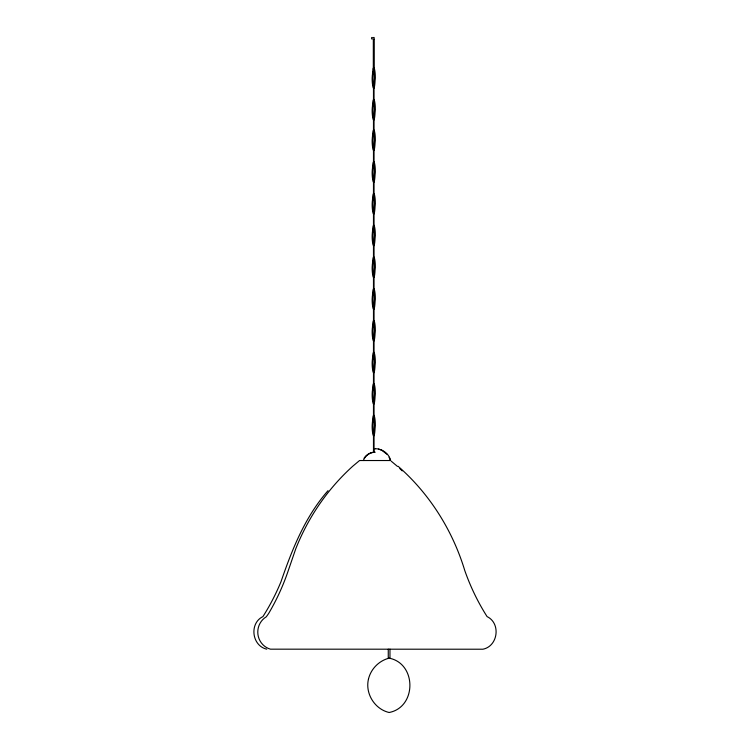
<?xml version="1.0" encoding="UTF-8"?>
<svg xmlns="http://www.w3.org/2000/svg" width="750" height="750" viewBox="0 0 750 750"><rect width="100%" height="100%" fill="white"/><g stroke="black" fill="none" stroke-linecap="round" stroke-linejoin="round"><path stroke-width="1.12" d="M363.328 460.528C365.138 455.709 369.928 452.203 375.113 452.194C370.688 452.081 366.403 454.462 364.059 458.203M328.022 490.659C305.062 516.816 292.144 549.281 280.988 581.728C275.981 593.841 269.972 605.541 262.922 616.594C249.094 623.241 251.794 645.834 266.756 649.172M372.3 37.5L371.691 37.5L371.691 38.944L372.3 38.944M373.331 37.5L374.231 37.5M374.231 38.944L373.331 38.944L373.312 69.253L374.231 69.253M373.481 85.397L374.006 85.397M373.481 102.337L374.006 102.337M373.481 117.15L374.006 117.15M373.481 134.091L374.006 134.091M373.481 147.619L374.006 147.619M373.481 164.569L374.006 164.569M373.481 179.381L374.006 179.381M373.481 196.322L374.006 196.322M373.481 211.134L374.006 211.134M373.481 228.075L374.006 228.075M373.481 242.897L374.006 242.897M373.481 259.838L374.006 259.838M373.481 274.65L374.006 274.65M373.481 291.591L374.006 291.591M373.481 306.403L374.006 306.403M373.481 323.353L374.006 323.353M373.481 338.166L374.006 338.166M373.481 355.106L374.006 355.106M373.481 369.919L374.006 369.919M373.481 386.859L374.006 386.859M373.481 401.203L374.006 401.203M373.481 418.144L374.006 418.144M373.481 432.956L374.006 432.956M375.422 448.706L375 448.706C382.097 448.556 389.025 453.544 390.656 460.528L359.559 460.528L352.659 466.303A220.266 212.756 -90 0 0 295.734 548.888L288.281 570.581A224.128 216.487 90 0 1 268.575 613.594L266.325 616.772A17.691 17.081 -90 0 0 257.925 634.397A17.691 17.081 -90 0 0 270.441 649.172L482.906 649.219C498.103 646.247 501.056 623.278 487.078 616.594C477.9 602.184 470.447 586.697 464.784 570.581C452.681 530.541 429.666 493.866 398.128 466.303M373.481 449.906L374.006 449.906M378.403 449.081L381.656 450.188L387.122 454.378M391.303 461.25L397.341 466.303M389.1 457.266L390.441 460.528M389.962 649.134L389.962 658.462M388.266 649.134L388.266 658.462M374.25 38.944L374.25 69.253M399.806 468.562A220.266 212.756 -90 0 1 402.234 470.869M372.394 75.394C371.325 82.059 374.137 97.734 375.084 80.569C376.153 73.922 373.341 58.237 372.394 75.394M372.394 107.147C371.325 113.822 374.137 129.497 375.084 112.331C376.153 105.675 373.341 89.991 372.394 107.147M372.394 137.616C371.325 144.291 374.137 159.966 375.084 142.8C376.153 136.153 373.341 120.469 372.394 137.616M372.394 169.378C371.325 176.053 374.137 191.719 375.084 174.562C376.153 167.906 373.341 152.222 372.394 169.378M372.394 201.131C371.325 207.806 374.137 223.481 375.084 206.316C376.153 199.659 373.341 183.984 372.394 201.131M372.394 232.894C371.325 239.559 374.137 255.234 375.084 238.069C376.153 231.422 373.341 215.738 372.394 232.894M372.394 264.647C371.325 271.322 374.137 286.997 375.084 269.831C376.153 263.175 373.341 247.491 372.394 264.647M372.394 296.4C371.325 303.075 374.137 318.75 375.084 301.584C376.153 294.928 373.341 279.253 372.394 296.4M372.394 328.163C371.325 334.838 374.137 350.503 375.084 333.337C376.153 326.691 373.341 311.006 372.394 328.163M372.394 359.916C371.325 366.591 374.137 382.266 375.084 365.1C376.153 358.444 373.341 342.759 372.394 359.916M372.394 391.2C371.325 397.875 374.137 413.55 375.084 396.384C376.153 389.728 373.341 374.053 372.394 391.2M372.394 422.953C371.325 429.628 374.137 445.303 375.084 428.137C376.153 421.491 373.341 405.806 372.394 422.953M372.984 74.362L373.097 84.234L373.744 86.456L374.522 77.972L373.744 69.516L372.984 74.362M372.984 106.116L373.097 115.997L373.744 118.219L374.522 109.725L373.744 101.269L372.984 106.116M372.984 136.594L373.097 146.466L373.744 148.688L374.522 140.203L373.744 131.747L372.984 136.594M372.984 168.347L373.097 178.219L373.744 180.441L374.522 171.956L373.744 163.5L372.984 168.347M372.984 200.1L373.097 209.981L373.744 212.203L374.522 203.719L373.744 195.253L372.984 200.1M372.984 231.862L373.097 241.734L373.744 243.956L374.522 235.472L373.744 227.016L372.984 231.862M372.984 263.616L373.097 273.497L373.744 275.719L374.522 267.225L373.744 258.769L372.984 263.616M372.984 295.378L373.097 305.25L373.744 307.472L374.522 298.988L373.744 290.531L372.984 295.378M372.984 327.131L373.097 337.003L373.744 339.225L374.522 330.741L373.744 322.284L372.984 327.131M372.984 358.884L373.097 368.766L373.744 370.988L374.522 362.494L373.744 354.037L372.984 358.884M372.984 390.169L373.097 400.05L373.744 402.272L374.522 393.788L373.744 385.322L372.984 390.169M372.984 421.931L373.097 431.803L373.744 434.025L374.522 425.541L373.744 417.084L372.984 421.931M368.447 679.172C365.034 693.562 374.709 709.163 389.119 712.5C416.812 707.175 416.812 663.478 389.119 658.153C378.994 660.694 370.819 669.009 368.447 679.172M374.006 83.1L373.481 83.1L373.481 104.625L374.006 104.625L374.006 83.1M374.006 114.853L373.481 114.853L373.481 136.387L374.006 136.387L374.006 114.853M374.006 145.331L373.481 145.331L373.481 166.856L374.006 166.856L374.006 145.331M374.006 177.084L373.481 177.084L373.481 198.619L374.006 198.619L374.006 177.084M374.006 208.847L373.481 208.847L373.481 230.372L374.006 230.372L374.006 208.847M374.006 240.6L373.481 240.6L373.481 262.125L374.006 262.125L374.006 240.6M374.006 272.353L373.481 272.353L373.481 293.888L374.006 293.888L374.006 272.353M374.006 304.116L373.481 304.116L373.481 325.641L374.006 325.641L374.006 304.116M374.006 335.869L373.481 335.869L373.481 357.394L374.006 357.394L374.006 335.869M374.006 367.631L373.481 367.631L373.481 389.156L374.006 389.156L374.006 367.631M374.006 398.916L373.481 398.916L373.481 420.441L374.006 420.441L374.006 398.916M374.006 430.669L373.481 430.669L373.481 452.194L374.006 452.194L374.006 430.669"/></g></svg>
